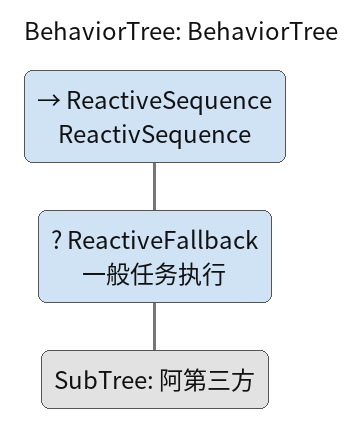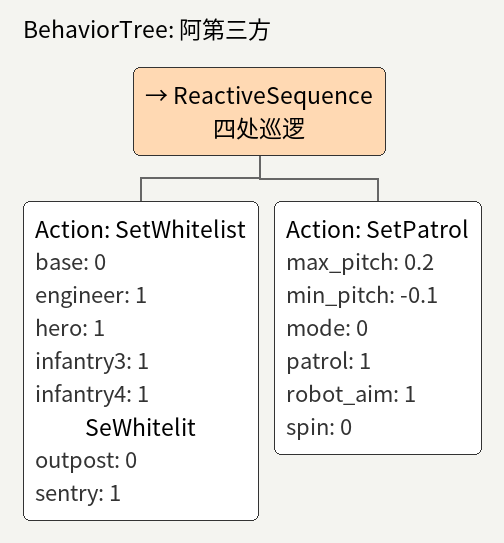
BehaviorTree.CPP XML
<?xml version="1.0"?>
<root main_tree_to_execute="BehaviorTree">
    <BehaviorTree ID="BehaviorTree">
        <ReactiveSequence name="ReactivSequence">
            <ReactiveFallback name="一般任务执行">
                <SubTree ID="阿第三方"/>
            </ReactiveFallback>
        </ReactiveSequence>
    </BehaviorTree>
    <BehaviorTree ID="阿第三方">
        <ReactiveSequence name="四处巡逻">
            <Action ID="SetWhitelist" base="0" engineer="1" hero="1" infantry3="1" infantry4="1" name="SeWhitelit" outpost="0" sentry="1"/>
            <Action ID="SetPatrol" max_pitch="0.2" min_pitch="-0.1" mode="0" patrol="1" robot_aim="1" spin="0"/>
        </ReactiveSequence>
    </BehaviorTree>
</root>
